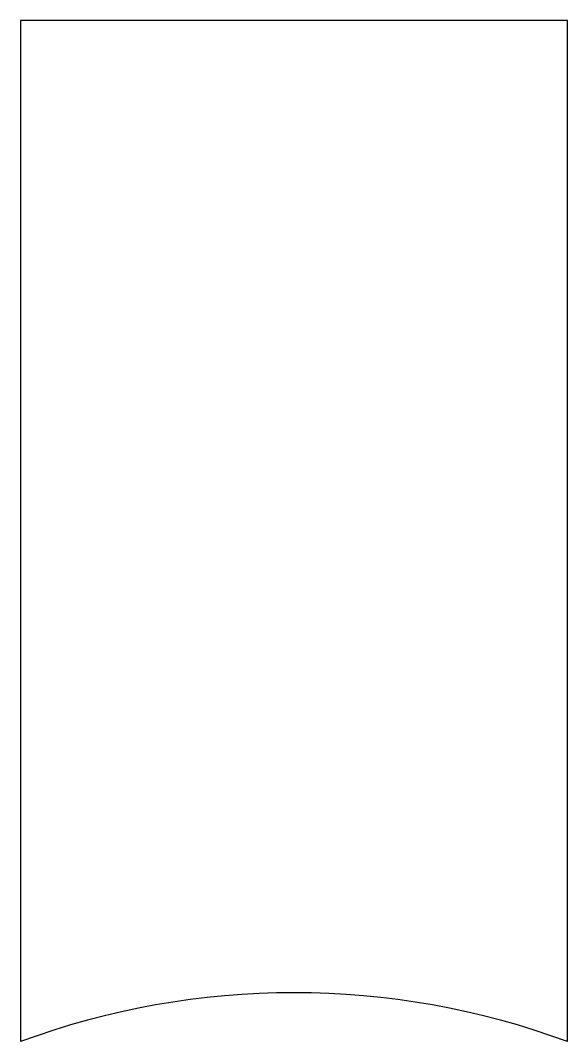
# Model space of a CAD drawing. Header units: millimetres. Extents: x 0 to 18, y 0 to 33.6.
import ezdxf

# ---------------------------------------------------------------- set-up
doc = ezdxf.new("R2010")
doc.units = ezdxf.units.MM

msp = doc.modelspace()

# ---------------------------------------------------------------- linework, layer by layer
for p, q in [((0, 33.607), (0, 0)), ((18, 33.607), (0, 33.607)), ((18, 0), (18, 33.607))]:
    msp.add_line(p, q)
msp.add_arc((9, -24.393), 26, 69.7478, 110.2522)

doc.saveas('drawing.dxf')
